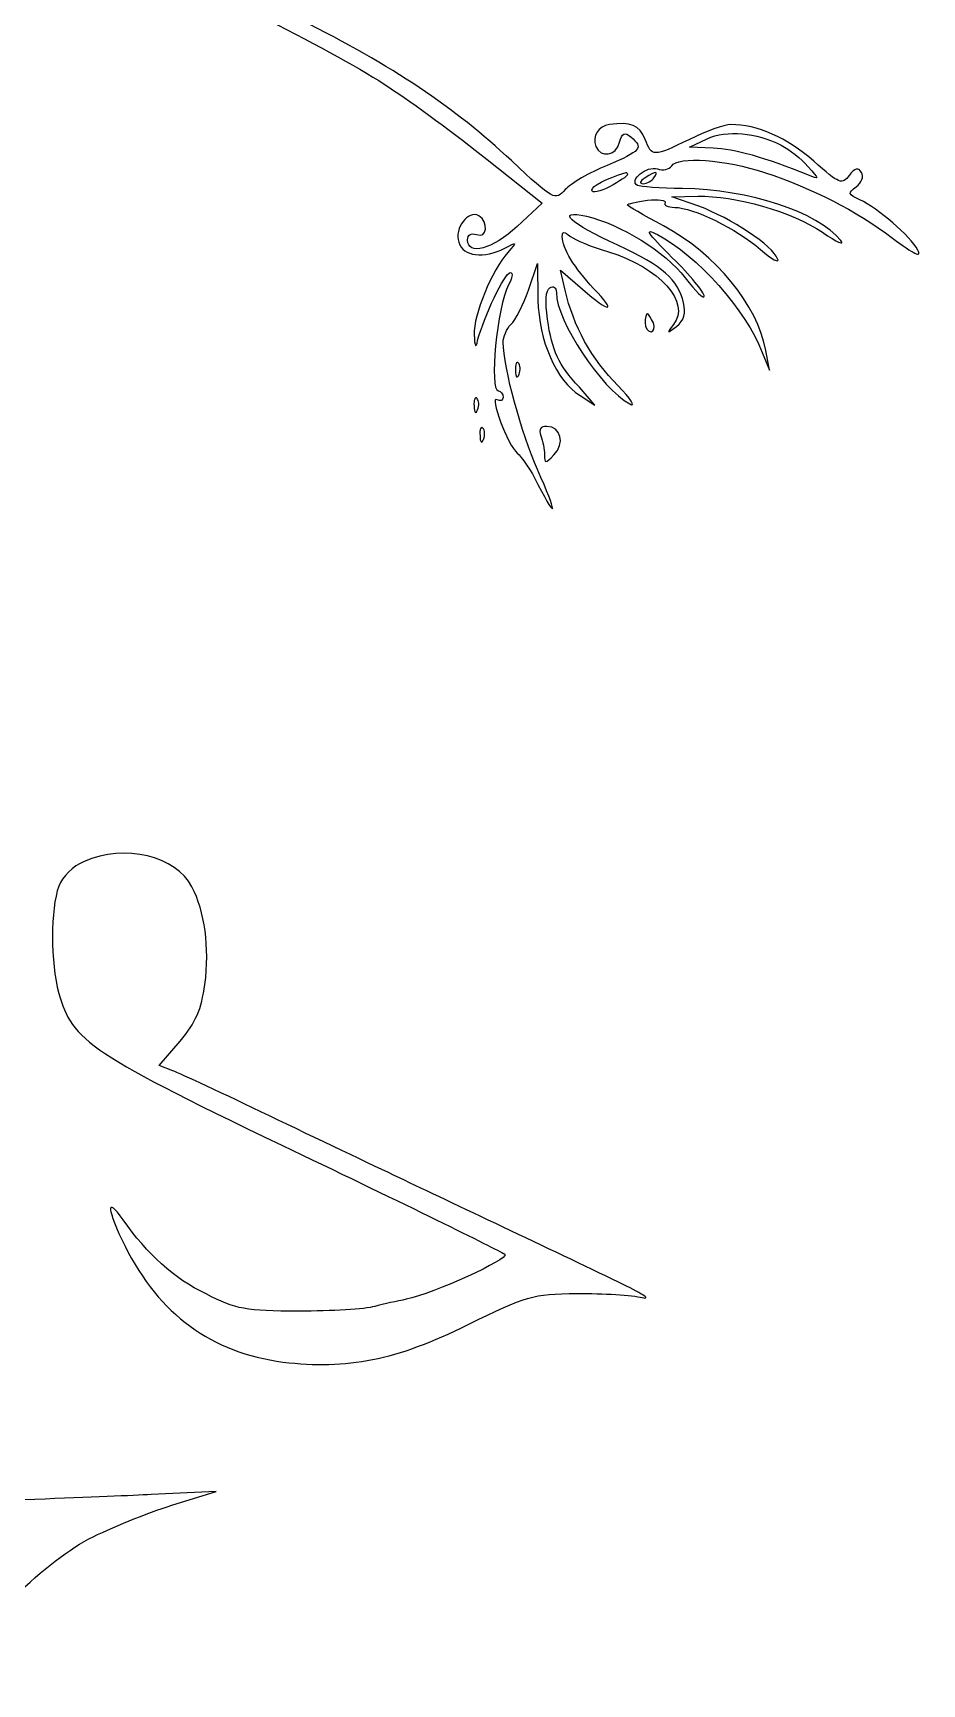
# Model space of a CAD drawing. Extents: x -605 to 778, y -197 to 423.
# Drawn here: x -258.7 to -205.7, y 60 to 158.4 of the extents above; entities that cross this region are included whole.
import ezdxf

# ---------------------------------------------------------------- set-up
doc = ezdxf.new("R2010")
doc.units = 0
doc.layers.add('Layer_1', color=7, linetype='CONTINUOUS')

msp = doc.modelspace()

# ---------------------------------------------------------------- linework, layer by layer
at = {"layer": 'Layer_1', "color": 7}
for points in [[(-218.146909, 151.552546), (-219.55802, 151.623102), (-218.499686, 152.116991)], [(-214.089964, 151.728935), (-214.089964, 151.728935)], [(-231.62302, 150.882268), (-228.342186, 148.271713), (-229.823853, 146.89588)], [(-223.262186, 149.965046), (-223.262186, 149.965046)], [(-222.203853, 149.788657), (-222.203853, 149.788657)], [(-218.993575, 148.095324), (-220.616353, 148.659768), (-219.064131, 148.695046)], [(-229.153575, 143.08588), (-228.624409, 144.67338), (-228.589131, 142.521435)], [(-226.966353, 143.08588), (-227.248575, 144.285324), (-225.943298, 143.156435)], [(-222.203853, 141.145602), (-222.203853, 141.145602)], [(-215.218853, 139.381713), (-214.79552, 138.32338), (-215.007186, 139.487546)], [(-229.929686, 138.288102), (-229.929686, 138.288102)], [(-226.084409, 136.806435), (-225.202464, 136.241991), (-226.119686, 137.300324)], [(-232.399131, 136.171435), (-232.399131, 136.171435)], [(-232.046353, 134.407546), (-232.046353, 134.407546)], [(-228.412742, 134.407546), (-228.412742, 134.407546)], [(-255.647186, 109.042824), (-255.647186, 109.042824)], [(-250.35552, 96.554491), (-251.166909, 96.871991), (-249.932186, 98.31838)], [(-250.426075, 70.660602), (-247.780242, 71.471991), (-251.660798, 71.295602)]]:
    msp.add_lwpolyline(points, dxfattribs=at)
for points in [[(-252.366353, 162.700324), (-248.732742, 161.359768), (-240.407186, 157.161713), (-237.479131, 155.186157)], [(-230.176631, 150.811713), (-233.563298, 153.986713), (-237.267464, 156.456157), (-242.73552, 159.207824)], [(-237.479131, 155.186157), (-236.06802, 154.268935), (-233.422186, 152.328657), (-231.62302, 150.882268)], [(-224.32052, 152.963657), (-224.990798, 152.857824), (-225.378853, 152.29338), (-225.131909, 151.65838)], [(-222.203853, 152.081713), (-222.521353, 152.92838), (-223.085798, 153.140046), (-224.32052, 152.963657)], [(-217.088575, 152.963657), (-217.476631, 152.963657), (-218.570242, 152.575602), (-219.55802, 152.081713)], [(-218.499686, 152.116991), (-217.33552, 152.646157), (-215.571631, 152.505046), (-214.089964, 151.728935)], [(-212.149686, 150.776435), (-213.737186, 152.187546), (-215.536353, 152.963657), (-217.088575, 152.963657)], [(-225.131909, 151.65838), (-224.849686, 150.952824), (-223.932464, 151.093935), (-223.720798, 151.905324)], [(-223.05052, 152.222824), (-222.274409, 151.587824), (-222.450798, 151.376157), (-224.461631, 150.529491)], [(-223.720798, 151.905324), (-223.579686, 152.469768), (-223.438575, 152.540324), (-223.05052, 152.222824)], [(-219.55802, 152.081713), (-221.745242, 151.02338), (-221.78052, 151.02338), (-222.203853, 152.081713)], [(-214.089964, 151.728935), (-213.596075, 151.481991), (-212.89052, 150.917546), (-212.502464, 150.458935)], [(-226.966353, 149.083102), (-227.566075, 148.412824), (-227.636631, 148.448102), (-230.176631, 150.811713)], [(-220.616353, 150.494213), (-220.263575, 151.093935), (-217.406075, 150.882268), (-215.077742, 150.106157)], [(-212.502464, 149.965046), (-215.007186, 150.988102), (-216.912186, 151.517268), (-218.146909, 151.552546)], [(-210.03302, 149.929768), (-210.456353, 149.365324), (-210.597464, 149.400602), (-212.149686, 150.776435)], [(-224.461631, 150.529491), (-225.519964, 150.106157), (-226.648853, 149.43588), (-226.966353, 149.083102)], [(-225.378853, 149.047824), (-225.378853, 149.294768), (-224.602742, 149.718102), (-223.332742, 150.106157)], [(-223.262186, 149.965046), (-223.262186, 149.894491), (-223.720798, 149.576991), (-224.32052, 149.259491)], [(-223.332742, 150.106157), (-223.297464, 150.141435), (-223.262186, 150.07088), (-223.262186, 149.965046)], [(-222.662464, 149.330046), (-223.191631, 149.647546), (-222.09802, 150.529491), (-221.46302, 150.317824)], [(-222.203853, 149.788657), (-222.521353, 149.576991), (-222.556631, 149.43588), (-222.309686, 149.43588)], [(-222.309686, 149.43588), (-222.09802, 149.43588), (-221.78052, 149.612268), (-221.674686, 149.788657)], [(-221.674686, 149.788657), (-221.392464, 150.211991), (-221.533575, 150.211991), (-222.203853, 149.788657)], [(-221.46302, 150.317824), (-221.14552, 150.211991), (-220.757464, 150.282546), (-220.616353, 150.494213)], [(-215.077742, 150.106157), (-212.149686, 149.11838), (-209.680242, 147.883657), (-207.457742, 146.190324)], [(-212.502464, 150.458935), (-211.796909, 149.682824), (-211.796909, 149.682824), (-212.502464, 149.965046)], [(-209.292186, 150.106157), (-209.503853, 150.423657), (-209.680242, 150.38838), (-210.03302, 149.929768)], [(-209.609686, 149.259491), (-209.292186, 149.506435), (-209.151075, 149.859213), (-209.292186, 150.106157)], [(-224.32052, 149.259491), (-224.884964, 148.941991), (-225.378853, 148.871435), (-225.378853, 149.047824)], [(-219.981353, 149.153657), (-221.286631, 149.153657), (-222.521353, 149.259491), (-222.662464, 149.330046)], [(-210.526909, 146.049213), (-211.93802, 147.777824), (-215.994964, 149.083102), (-219.981353, 149.153657)], [(-219.064131, 148.695046), (-216.841631, 148.730324), (-213.454964, 147.777824), (-211.62052, 146.543102)], [(-209.39802, 148.48338), (-210.103575, 148.80088), (-210.138853, 148.871435), (-209.609686, 149.259491)], [(-232.116909, 147.53088), (-232.751909, 147.883657), (-233.598575, 146.790046), (-233.316353, 145.94338)], [(-223.826631, 145.766991), (-226.684131, 147.072268), (-227.601353, 147.918935), (-225.696353, 147.495602)], [(-223.262186, 148.16588), (-223.262186, 148.236435), (-222.73302, 148.377546), (-222.062742, 148.448102)], [(-221.110242, 146.931157), (-222.309686, 147.566157), (-223.262186, 148.130602), (-223.262186, 148.16588)], [(-222.062742, 148.448102), (-221.392464, 148.518657), (-220.933853, 148.448102), (-221.004409, 148.306991)], [(-221.004409, 148.306991), (-221.110242, 148.16588), (-220.863298, 148.024768), (-220.439964, 148.024768)], [(-220.439964, 148.024768), (-219.346353, 148.024768), (-216.735798, 146.754768), (-215.324686, 145.520046)], [(-214.301631, 144.955602), (-214.583853, 145.731713), (-217.088575, 147.389768), (-218.993575, 148.095324)], [(-205.940798, 145.484768), (-206.399409, 146.331435), (-208.304409, 147.954213), (-209.39802, 148.48338)], [(-229.823853, 146.89588), (-231.30552, 145.520046), (-232.787186, 145.131991), (-232.787186, 146.084491)], [(-232.25802, 146.401991), (-231.62302, 146.155046), (-231.517186, 147.142824), (-232.116909, 147.53088)], [(-225.696353, 147.495602), (-223.68552, 147.036991), (-221.004409, 145.378935), (-219.804964, 143.826713)], [(-220.581075, 145.026157), (-222.09802, 146.543102), (-222.274409, 146.825324), (-221.46302, 146.401991)], [(-215.007186, 139.487546), (-215.501075, 142.203935), (-217.97052, 145.237824), (-221.110242, 146.931157)], [(-233.316353, 145.94338), (-233.069409, 145.096713), (-231.799409, 144.955602), (-230.564686, 145.590602)], [(-232.787186, 146.084491), (-232.787186, 146.401991), (-232.57552, 146.507824), (-232.25802, 146.401991)], [(-230.564686, 145.590602), (-229.823853, 145.978657), (-229.823853, 145.978657), (-230.388298, 145.343657)], [(-227.142742, 146.296157), (-227.142742, 146.57838), (-227.036909, 146.613657), (-226.648853, 146.296157)], [(-225.27302, 143.191713), (-226.401909, 144.391157), (-227.142742, 145.590602), (-227.142742, 146.296157)], [(-226.648853, 146.296157), (-226.401909, 146.084491), (-225.378853, 145.661157), (-224.391075, 145.378935)], [(-219.910798, 142.345046), (-220.263575, 143.756157), (-221.110242, 144.496991), (-223.826631, 145.766991)], [(-221.46302, 146.401991), (-219.134686, 145.202546), (-216.136075, 141.851157), (-215.218853, 139.381713)], [(-211.62052, 146.543102), (-210.773853, 145.94338), (-210.279964, 145.731713), (-210.526909, 146.049213)], [(-207.457742, 146.190324), (-206.152464, 145.237824), (-205.693853, 144.99088), (-205.940798, 145.484768)], [(-230.388298, 145.343657), (-231.340798, 144.285324), (-232.434409, 141.604213), (-232.399131, 140.440046)], [(-224.391075, 145.378935), (-221.357186, 144.461713), (-219.452186, 142.345046), (-220.51052, 141.039768)], [(-218.676075, 142.733102), (-218.676075, 142.944768), (-219.522742, 144.003102), (-220.581075, 145.026157)], [(-215.324686, 145.520046), (-214.654409, 144.920324), (-214.16052, 144.67338), (-214.301631, 144.955602)], [(-232.187464, 140.087268), (-231.834686, 141.463102), (-230.564686, 144.144213), (-230.247186, 144.144213)], [(-230.247186, 144.144213), (-230.070798, 144.144213), (-230.106075, 143.791435), (-230.35302, 143.40338)], [(-219.804964, 143.826713), (-219.205242, 143.015324), (-218.676075, 142.521435), (-218.676075, 142.733102)], [(-230.35302, 143.40338), (-231.023298, 142.13338), (-231.517186, 137.088657), (-230.952742, 137.088657)], [(-230.211909, 141.039768), (-229.929686, 141.286713), (-229.471075, 142.239213), (-229.153575, 143.08588)], [(-228.024686, 141.357268), (-228.165798, 142.415602), (-228.13052, 143.08588), (-227.883575, 143.226991)], [(-227.883575, 143.226991), (-227.671909, 143.368102), (-227.49552, 143.262268), (-227.49552, 142.944768)], [(-227.49552, 142.944768), (-227.49552, 141.251435), (-224.814409, 137.229768), (-223.121075, 136.312546)], [(-223.826631, 137.406157), (-225.378853, 138.923102), (-226.507742, 141.004491), (-226.966353, 143.08588)], [(-225.943298, 143.156435), (-224.285242, 141.710046), (-223.861909, 141.710046), (-225.27302, 143.191713)], [(-228.589131, 142.521435), (-228.553853, 140.087268), (-227.49552, 137.68838), (-226.084409, 136.806435)], [(-220.334131, 140.933935), (-219.87552, 141.286713), (-219.769686, 141.710046), (-219.910798, 142.345046)], [(-230.67052, 139.981435), (-230.67052, 140.298935), (-230.458853, 140.792824), (-230.211909, 141.039768)], [(-226.119686, 137.300324), (-227.389686, 138.676157), (-227.742464, 139.452268), (-228.024686, 141.357268)], [(-222.062742, 141.674768), (-222.133298, 141.674768), (-222.203853, 141.427824), (-222.203853, 141.145602)], [(-222.203853, 141.145602), (-222.203853, 140.86338), (-222.062742, 140.616435), (-221.851075, 140.616435)], [(-221.709964, 141.145602), (-221.851075, 141.427824), (-221.992186, 141.674768), (-222.062742, 141.674768)], [(-221.851075, 140.616435), (-221.674686, 140.616435), (-221.604131, 140.86338), (-221.709964, 141.145602)], [(-220.51052, 141.039768), (-220.933853, 140.510602), (-220.898575, 140.475324), (-220.334131, 140.933935)], [(-232.399131, 140.440046), (-232.363853, 139.699213), (-232.293298, 139.59338), (-232.187464, 140.087268)], [(-228.624409, 132.396713), (-229.576909, 134.51338), (-230.635242, 138.464491), (-230.67052, 139.981435)], [(-229.753298, 138.746713), (-229.859131, 138.887824), (-229.964964, 138.676157), (-229.929686, 138.288102)], [(-229.929686, 138.288102), (-229.929686, 137.900046), (-229.823853, 137.794213), (-229.71802, 138.076435)], [(-229.71802, 138.076435), (-229.612186, 138.32338), (-229.647464, 138.64088), (-229.753298, 138.746713)], [(-231.023298, 136.559491), (-231.517186, 136.876991), (-230.388298, 133.807824), (-229.823853, 133.384491)], [(-230.952742, 137.088657), (-230.811631, 137.088657), (-230.67052, 136.912268), (-230.67052, 136.700602)], [(-223.121075, 136.312546), (-222.73302, 136.10088), (-223.05052, 136.594768), (-223.826631, 137.406157)], [(-232.222742, 136.630046), (-232.328575, 136.771157), (-232.434409, 136.559491), (-232.399131, 136.171435)], [(-232.399131, 136.171435), (-232.399131, 135.78338), (-232.293298, 135.677546), (-232.187464, 135.959768)], [(-232.187464, 135.959768), (-232.081631, 136.206713), (-232.116909, 136.524213), (-232.222742, 136.630046)], [(-230.67052, 136.700602), (-230.67052, 136.524213), (-230.811631, 136.453657), (-231.023298, 136.559491)], [(-231.869964, 134.866157), (-231.975798, 135.007268), (-232.081631, 134.795602), (-232.046353, 134.407546)], [(-231.834686, 134.19588), (-231.728853, 134.442824), (-231.764131, 134.760324), (-231.869964, 134.866157)], [(-228.059964, 134.971991), (-228.44802, 134.971991), (-228.553853, 134.795602), (-228.412742, 134.407546)], [(-227.636631, 133.278657), (-226.966353, 133.948935), (-227.213298, 134.971991), (-228.059964, 134.971991)], [(-232.046353, 134.407546), (-232.046353, 134.019491), (-231.94052, 133.913657), (-231.834686, 134.19588)], [(-228.412742, 134.407546), (-228.306909, 134.090046), (-228.201075, 133.596157), (-228.201075, 133.278657)], [(-229.823853, 133.384491), (-229.576909, 133.172824), (-229.012464, 132.361435), (-228.589131, 131.514768)], [(-228.201075, 133.278657), (-228.201075, 132.749491), (-228.165798, 132.749491), (-227.636631, 133.278657)], [(-228.589131, 131.514768), (-227.424964, 129.221713), (-227.424964, 129.75088), (-228.624409, 132.396713)], [(-249.226631, 107.52588), (-250.179131, 109.360324), (-253.21302, 110.101157), (-255.647186, 109.042824)], [(-255.647186, 109.042824), (-256.317464, 108.760602), (-256.952464, 108.125602), (-257.164131, 107.561157)], [(-257.164131, 107.561157), (-257.65802, 106.220602), (-257.65802, 103.010324), (-257.164131, 101.17588)], [(-248.45052, 101.705046), (-248.168298, 103.927546), (-248.45052, 106.044213), (-249.226631, 107.52588)], [(-249.932186, 98.31838), (-248.979686, 99.447268), (-248.662186, 100.22338), (-248.45052, 101.705046)], [(-257.164131, 101.17588), (-256.352742, 98.31838), (-255.400242, 97.648102), (-242.664964, 91.545046)], [(-244.605242, 93.87338), (-247.321631, 95.178657), (-249.896909, 96.378102), (-250.35552, 96.554491)], [(-236.844131, 90.169213), (-238.396353, 90.910046), (-241.888853, 92.568102), (-244.605242, 93.87338)], [(-242.664964, 91.545046), (-236.173853, 88.440602), (-230.705798, 85.759491), (-230.564686, 85.61838)], [(-223.791353, 83.960324), (-227.742464, 85.865324), (-233.810242, 88.722824), (-236.844131, 90.169213)], [(-253.318853, 87.664491), (-254.377186, 89.181435), (-254.306631, 88.299491), (-253.21302, 86.112268)], [(-248.379964, 83.254768), (-250.284964, 84.171991), (-251.907742, 85.653657), (-253.318853, 87.664491)], [(-253.21302, 86.112268), (-251.166909, 82.020046), (-248.062464, 79.762268), (-243.793853, 79.197824)], [(-230.564686, 85.61838), (-230.282464, 85.336157), (-234.79802, 83.290046), (-236.456075, 82.937268)], [(-222.380242, 83.043102), (-221.78052, 82.901991), (-222.41552, 83.290046), (-223.791353, 83.960324)], [(-242.841353, 82.231713), (-246.016353, 82.231713), (-246.580798, 82.337546), (-248.379964, 83.254768)], [(-236.456075, 82.937268), (-236.949964, 82.831435), (-237.796631, 82.655046), (-238.325798, 82.513935)], [(-232.787186, 81.420324), (-229.259409, 83.148935), (-228.941909, 83.254768), (-226.260798, 83.290046)], [(-226.260798, 83.290046), (-224.708575, 83.290046), (-222.944686, 83.184213), (-222.380242, 83.043102)], [(-238.325798, 82.513935), (-238.890242, 82.337546), (-240.901075, 82.231713), (-242.841353, 82.231713)], [(-243.793853, 79.197824), (-239.948575, 78.739213), (-237.055798, 79.303657), (-232.787186, 81.420324)], [(-251.660798, 71.295602), (-253.777464, 71.189768), (-261.961909, 70.872268), (-269.828853, 70.590046)], [(-255.364964, 68.649768), (-254.094964, 69.320046), (-251.872464, 70.201991), (-250.426075, 70.660602)], [(-264.00802, 60.006713), (-262.138298, 63.216991), (-258.257742, 67.097546), (-255.364964, 68.649768)]]:
    msp.add_open_spline(points, degree=3, dxfattribs=at)

doc.saveas('drawing.dxf')
